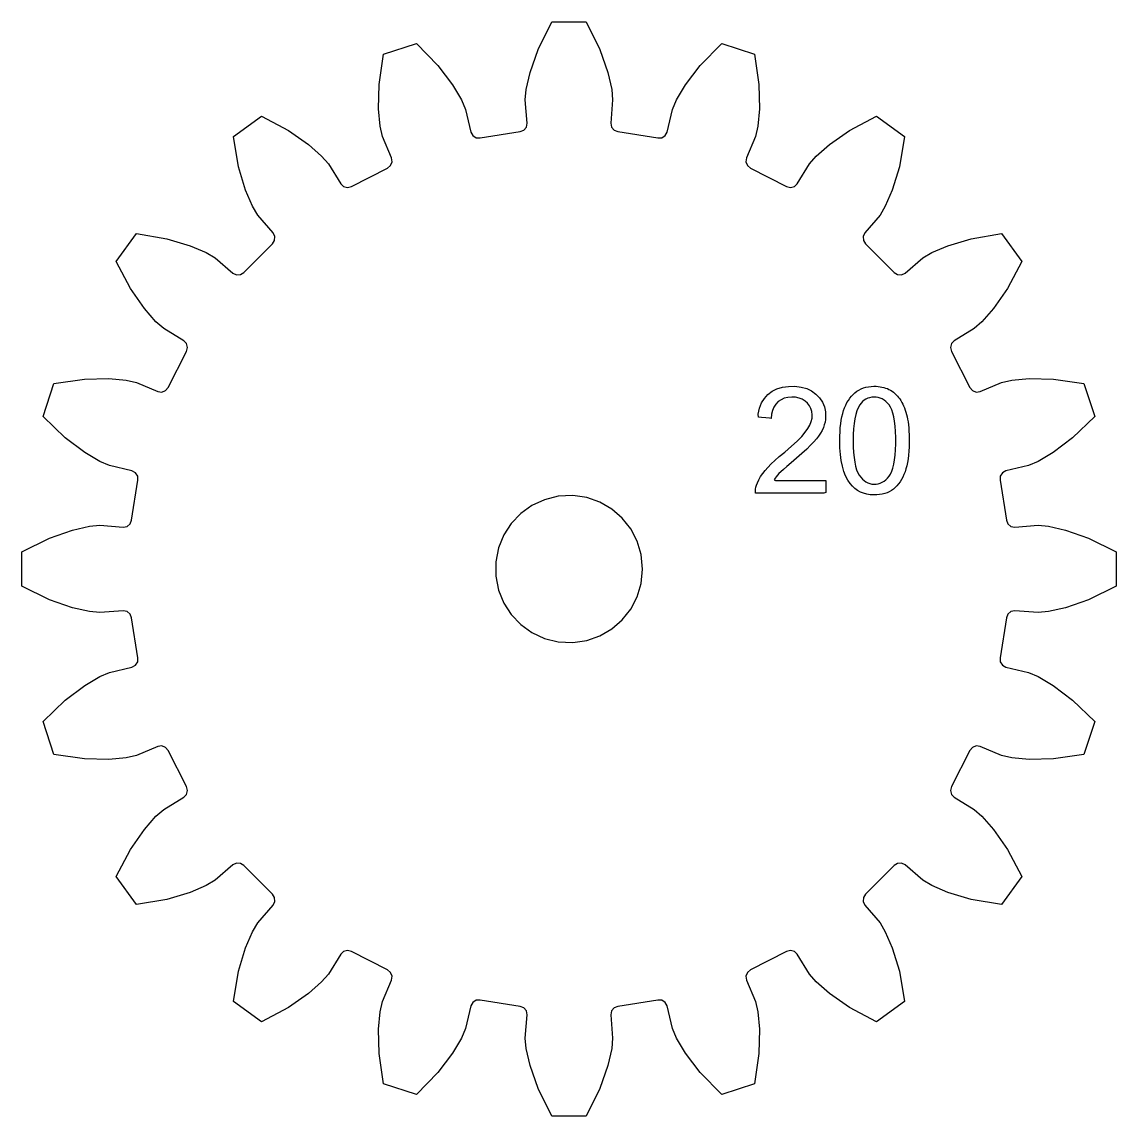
# Model space of a CAD drawing. Header units: metres. Extents: x 3906 to 4789, y 859 to 1465.
# Drawn here: x 4404.35 to 4431.87, y 1172.59 to 1200.11 of the extents above; entities that cross this region are included whole.
import ezdxf

# ---------------------------------------------------------------- set-up
doc = ezdxf.new("R2010")
doc.units = ezdxf.units.M

msp = doc.modelspace()

# ---------------------------------------------------------------- linework, layer by layer
at = {"layer": 'COMPONENT7'}
for p, q in [((4423.219, 1190.822), (4423.34, 1190.882)), ((4423.34, 1190.882), (4423.476, 1190.923)), ((4423.476, 1190.923), (4423.627, 1190.945)), ((4423.627, 1190.945), (4423.791, 1190.948)), ((4423.791, 1190.948), (4423.947, 1190.93)), ((4423.947, 1190.93), (4424.088, 1190.891)), ((4424.088, 1190.891), (4424.213, 1190.832)), ((4424.213, 1190.832), (4424.322, 1190.752)), ((4425.35, 1190.823), (4425.402, 1190.855)), ((4425.402, 1190.855), (4425.456, 1190.883)), ((4425.456, 1190.883), (4425.514, 1190.906)), ((4425.514, 1190.906), (4425.575, 1190.924)), ((4425.575, 1190.924), (4425.639, 1190.937)), ((4425.639, 1190.937), (4425.706, 1190.945)), ((4425.706, 1190.945), (4425.776, 1190.949)), ((4425.776, 1190.949), (4425.833, 1190.948)), ((4425.833, 1190.948), (4425.885, 1190.945)), ((4425.885, 1190.945), (4425.934, 1190.939)), ((4425.934, 1190.939), (4425.982, 1190.93)), ((4425.982, 1190.93), (4426.029, 1190.919)), ((4426.029, 1190.919), (4426.074, 1190.905)), ((4426.074, 1190.905), (4426.117, 1190.889)), ((4426.117, 1190.889), (4426.158, 1190.869)), ((4426.158, 1190.869), (4426.198, 1190.848)), ((4426.198, 1190.848), (4426.236, 1190.823)), ((4422.955, 1190.531), (4423.025, 1190.645)), ((4423.025, 1190.645), (4423.114, 1190.743)), ((4423.114, 1190.743), (4423.219, 1190.822)), ((4423.373, 1190.562), (4423.311, 1190.499)), ((4423.444, 1190.611), (4423.373, 1190.562)), ((4423.525, 1190.647), (4423.444, 1190.611)), ((4423.615, 1190.669), (4423.525, 1190.647)), ((4423.714, 1190.677), (4423.615, 1190.669)), ((4423.81, 1190.672), (4423.714, 1190.677)), ((4423.897, 1190.653), (4423.81, 1190.672)), ((4423.976, 1190.622), (4423.897, 1190.653)), ((4424.047, 1190.578), (4423.976, 1190.622)), ((4424.109, 1190.521), (4424.047, 1190.578)), ((4424.322, 1190.752), (4424.414, 1190.655)), ((4424.414, 1190.655), (4424.484, 1190.548)), ((4425.102, 1190.537), (4425.136, 1190.595)), ((4425.136, 1190.595), (4425.173, 1190.649)), ((4425.173, 1190.649), (4425.213, 1190.698)), ((4425.213, 1190.698), (4425.255, 1190.744)), ((4425.255, 1190.744), (4425.301, 1190.786)), ((4425.301, 1190.786), (4425.35, 1190.823)), ((4425.496, 1190.564), (4425.459, 1190.524)), ((4425.536, 1190.597), (4425.496, 1190.564)), ((4425.578, 1190.625), (4425.536, 1190.597)), ((4425.624, 1190.646), (4425.578, 1190.625)), ((4425.672, 1190.662), (4425.624, 1190.646)), ((4425.723, 1190.672), (4425.672, 1190.662)), ((4425.776, 1190.677), (4425.723, 1190.672)), ((4425.832, 1190.675), (4425.776, 1190.677)), ((4425.886, 1190.667), (4425.832, 1190.675)), ((4425.937, 1190.652), (4425.886, 1190.667)), ((4425.986, 1190.631), (4425.937, 1190.652)), ((4426.033, 1190.603), (4425.986, 1190.631)), ((4426.078, 1190.568), (4426.033, 1190.603)), ((4426.12, 1190.527), (4426.078, 1190.568)), ((4426.236, 1190.823), (4426.273, 1190.797)), ((4426.273, 1190.797), (4426.308, 1190.768)), ((4426.308, 1190.768), (4426.341, 1190.737)), ((4426.341, 1190.737), (4426.372, 1190.703)), ((4426.372, 1190.703), (4426.401, 1190.667)), ((4426.401, 1190.667), (4426.429, 1190.629)), ((4426.429, 1190.629), (4426.455, 1190.588)), ((4426.455, 1190.588), (4426.48, 1190.545)), ((4422.87, 1190.249), (4422.903, 1190.398)), ((4422.903, 1190.398), (4422.955, 1190.531)), ((4423.228, 1190.341), (4423.207, 1190.246)), ((4423.263, 1190.425), (4423.228, 1190.341)), ((4423.311, 1190.499), (4423.263, 1190.425)), ((4424.159, 1190.457), (4424.109, 1190.521)), ((4424.195, 1190.387), (4424.159, 1190.457)), ((4424.218, 1190.311), (4424.195, 1190.387)), ((4424.227, 1190.229), (4424.218, 1190.311)), ((4424.484, 1190.548), (4424.533, 1190.431)), ((4424.533, 1190.431), (4424.559, 1190.304)), ((4424.559, 1190.304), (4424.565, 1190.187)), ((4424.994, 1190.265), (4425.017, 1190.34)), ((4425.017, 1190.34), (4425.042, 1190.41)), ((4425.042, 1190.41), (4425.07, 1190.475)), ((4425.07, 1190.475), (4425.102, 1190.537)), ((4425.351, 1190.329), (4425.323, 1190.236)), ((4425.385, 1190.41), (4425.351, 1190.329)), ((4425.423, 1190.478), (4425.385, 1190.41)), ((4425.459, 1190.524), (4425.423, 1190.478)), ((4426.16, 1190.479), (4426.12, 1190.527)), ((4426.197, 1190.424), (4426.16, 1190.479)), ((4426.23, 1190.355), (4426.197, 1190.424)), ((4426.258, 1190.273), (4426.23, 1190.355)), ((4426.48, 1190.545), (4426.503, 1190.5)), ((4426.503, 1190.5), (4426.525, 1190.453)), ((4426.525, 1190.453), (4426.546, 1190.404)), ((4426.546, 1190.404), (4426.565, 1190.352)), ((4426.565, 1190.352), (4426.582, 1190.299)), ((4426.582, 1190.299), (4426.599, 1190.243)), ((4422.875, 1190.173), (4422.87, 1190.249)), ((4422.952, 1190.166), (4422.875, 1190.173)), ((4423.061, 1190.154), (4422.952, 1190.166)), ((4423.157, 1190.144), (4423.061, 1190.154)), ((4423.199, 1190.14), (4423.157, 1190.144)), ((4423.207, 1190.246), (4423.199, 1190.14)), ((4424.168, 1189.974), (4424.203, 1190.061)), ((4424.203, 1190.061), (4424.222, 1190.145)), ((4424.222, 1190.145), (4424.227, 1190.229)), ((4424.549, 1190.047), (4424.531, 1189.977)), ((4424.56, 1190.116), (4424.549, 1190.047)), ((4424.565, 1190.187), (4424.56, 1190.116)), ((4424.934, 1189.908), (4424.945, 1190.006)), ((4424.945, 1190.006), (4424.958, 1190.098)), ((4424.958, 1190.098), (4424.975, 1190.184)), ((4424.975, 1190.184), (4424.994, 1190.265)), ((4425.282, 1190.012), (4425.269, 1189.881)), ((4425.3, 1190.13), (4425.282, 1190.012)), ((4425.323, 1190.236), (4425.3, 1190.13)), ((4426.281, 1190.177), (4426.258, 1190.273)), ((4426.3, 1190.069), (4426.281, 1190.177)), ((4426.314, 1189.946), (4426.3, 1190.069)), ((4426.599, 1190.243), (4426.614, 1190.184)), ((4426.614, 1190.184), (4426.627, 1190.121)), ((4426.627, 1190.121), (4426.638, 1190.053)), ((4426.638, 1190.053), (4426.647, 1189.98)), ((4423.966, 1189.689), (4424.054, 1189.792)), ((4424.054, 1189.792), (4424.119, 1189.884)), ((4424.119, 1189.884), (4424.168, 1189.974)), ((4424.437, 1189.77), (4424.389, 1189.698)), ((4424.476, 1189.84), (4424.437, 1189.77)), ((4424.507, 1189.909), (4424.476, 1189.84)), ((4424.531, 1189.977), (4424.507, 1189.909)), ((4424.923, 1189.696), (4424.927, 1189.805)), ((4424.927, 1189.805), (4424.934, 1189.908)), ((4425.261, 1189.737), (4425.259, 1189.581)), ((4425.269, 1189.881), (4425.261, 1189.737)), ((4426.324, 1189.81), (4426.314, 1189.946)), ((4426.328, 1189.661), (4426.324, 1189.81)), ((4426.647, 1189.98), (4426.655, 1189.902)), ((4426.655, 1189.902), (4426.66, 1189.819)), ((4426.66, 1189.819), (4426.664, 1189.731)), ((4426.664, 1189.731), (4426.666, 1189.638)), ((4423.706, 1189.44), (4423.85, 1189.572)), ((4423.85, 1189.572), (4423.966, 1189.689)), ((4424.188, 1189.465), (4424.088, 1189.369)), ((4424.269, 1189.549), (4424.188, 1189.465)), ((4424.333, 1189.624), (4424.269, 1189.549)), ((4424.389, 1189.698), (4424.333, 1189.624)), ((4424.921, 1189.581), (4424.923, 1189.696)), ((4424.925, 1189.401), (4424.921, 1189.581)), ((4425.259, 1189.581), (4425.261, 1189.426)), ((4426.324, 1189.354), (4426.328, 1189.502)), ((4426.328, 1189.502), (4426.328, 1189.661)), ((4426.666, 1189.533), (4426.664, 1189.422)), ((4426.666, 1189.638), (4426.666, 1189.533)), ((4423.29, 1189.084), (4423.398, 1189.179)), ((4423.398, 1189.179), (4423.535, 1189.293)), ((4423.535, 1189.293), (4423.706, 1189.44)), ((4423.969, 1189.26), (4423.83, 1189.139)), ((4424.088, 1189.369), (4423.969, 1189.26)), ((4424.937, 1189.234), (4424.925, 1189.401)), ((4424.958, 1189.079), (4424.937, 1189.234)), ((4425.261, 1189.426), (4425.268, 1189.284)), ((4425.268, 1189.284), (4425.28, 1189.155)), ((4426.3, 1189.096), (4426.314, 1189.218)), ((4426.314, 1189.218), (4426.324, 1189.354)), ((4426.649, 1189.216), (4426.638, 1189.121)), ((4426.658, 1189.316), (4426.649, 1189.216)), ((4426.664, 1189.422), (4426.658, 1189.316)), ((4423.042, 1188.832), (4423.112, 1188.91)), ((4423.112, 1188.91), (4423.194, 1188.995)), ((4423.194, 1188.995), (4423.29, 1189.084)), ((4423.589, 1188.934), (4423.503, 1188.858)), ((4423.696, 1189.026), (4423.589, 1188.934)), ((4423.83, 1189.139), (4423.696, 1189.026)), ((4424.986, 1188.938), (4424.958, 1189.079)), ((4425.022, 1188.809), (4424.986, 1188.938)), ((4425.28, 1189.155), (4425.296, 1189.039)), ((4425.296, 1189.039), (4425.317, 1188.937)), ((4425.317, 1188.937), (4425.343, 1188.848)), ((4426.258, 1188.892), (4426.281, 1188.988)), ((4426.281, 1188.988), (4426.3, 1189.096)), ((4426.606, 1188.948), (4426.585, 1188.87)), ((4426.623, 1189.032), (4426.606, 1188.948)), ((4426.638, 1189.121), (4426.623, 1189.032)), ((4422.886, 1188.598), (4422.93, 1188.676)), ((4422.93, 1188.676), (4422.982, 1188.754)), ((4422.982, 1188.754), (4423.042, 1188.832)), ((4423.294, 1188.634), (4423.267, 1188.595)), ((4423.324, 1188.673), (4423.294, 1188.634)), ((4423.356, 1188.713), (4423.324, 1188.673)), ((4423.391, 1188.752), (4423.356, 1188.713)), ((4423.437, 1188.797), (4423.391, 1188.752)), ((4423.503, 1188.858), (4423.437, 1188.797)), ((4425.067, 1188.693), (4425.022, 1188.809)), ((4425.12, 1188.59), (4425.067, 1188.693)), ((4425.343, 1188.848), (4425.373, 1188.773)), ((4425.373, 1188.773), (4425.408, 1188.711)), ((4425.408, 1188.711), (4425.447, 1188.66)), ((4425.447, 1188.66), (4425.488, 1188.615)), ((4426.078, 1188.596), (4426.12, 1188.637)), ((4426.12, 1188.637), (4426.16, 1188.685)), ((4426.16, 1188.685), (4426.197, 1188.741)), ((4426.197, 1188.741), (4426.23, 1188.81)), ((4426.23, 1188.81), (4426.258, 1188.892)), ((4426.506, 1188.665), (4426.474, 1188.605)), ((4426.535, 1188.729), (4426.506, 1188.665)), ((4426.562, 1188.797), (4426.535, 1188.729)), ((4426.585, 1188.87), (4426.562, 1188.797)), ((4422.8, 1188.308), (4422.804, 1188.359)), ((4422.804, 1188.359), (4422.813, 1188.409)), ((4422.813, 1188.409), (4422.827, 1188.459)), ((4422.827, 1188.459), (4422.849, 1188.518)), ((4422.849, 1188.518), (4422.886, 1188.598)), ((4423.267, 1188.595), (4423.308, 1188.577)), ((4423.308, 1188.577), (4423.608, 1188.577)), ((4423.608, 1188.577), (4424.03, 1188.577)), ((4424.03, 1188.577), (4424.406, 1188.577)), ((4424.406, 1188.577), (4424.569, 1188.577)), ((4424.569, 1188.577), (4424.569, 1188.538)), ((4424.569, 1188.538), (4424.569, 1188.448)), ((4424.569, 1188.448), (4424.569, 1188.346)), ((4425.18, 1188.5), (4425.12, 1188.59)), ((4425.238, 1188.434), (4425.18, 1188.5)), ((4425.3, 1188.377), (4425.238, 1188.434)), ((4425.367, 1188.329), (4425.3, 1188.377)), ((4425.488, 1188.615), (4425.531, 1188.577)), ((4425.531, 1188.577), (4425.577, 1188.546)), ((4425.577, 1188.546), (4425.624, 1188.521)), ((4425.624, 1188.521), (4425.674, 1188.503)), ((4425.674, 1188.503), (4425.726, 1188.491)), ((4425.726, 1188.491), (4425.78, 1188.486)), ((4425.78, 1188.486), (4425.835, 1188.488)), ((4425.835, 1188.488), (4425.888, 1188.496)), ((4425.888, 1188.496), (4425.939, 1188.511)), ((4425.939, 1188.511), (4425.987, 1188.533)), ((4425.987, 1188.533), (4426.034, 1188.561)), ((4426.034, 1188.561), (4426.078, 1188.596)), ((4426.268, 1188.364), (4426.218, 1188.329)), ((4426.315, 1188.404), (4426.268, 1188.364)), ((4426.359, 1188.448), (4426.315, 1188.404)), ((4426.4, 1188.496), (4426.359, 1188.448)), ((4426.439, 1188.548), (4426.4, 1188.496)), ((4426.474, 1188.605), (4426.439, 1188.548)), ((4422.801, 1188.261), (4422.8, 1188.308)), ((4423.056, 1188.261), (4422.801, 1188.261)), ((4423.578, 1188.261), (4423.056, 1188.261)), ((4424.141, 1188.261), (4423.578, 1188.261)), ((4424.519, 1188.261), (4424.141, 1188.261)), ((4424.569, 1188.274), (4424.519, 1188.261)), ((4424.569, 1188.346), (4424.569, 1188.274)), ((4425.439, 1188.289), (4425.367, 1188.329)), ((4425.516, 1188.258), (4425.439, 1188.289)), ((4425.598, 1188.236), (4425.516, 1188.258)), ((4425.686, 1188.221), (4425.598, 1188.236)), ((4425.778, 1188.216), (4425.686, 1188.221)), ((4425.853, 1188.217), (4425.778, 1188.216)), ((4425.922, 1188.224), (4425.853, 1188.217)), ((4425.987, 1188.235), (4425.922, 1188.224)), ((4426.05, 1188.251), (4425.987, 1188.235)), ((4426.109, 1188.272), (4426.05, 1188.251)), ((4426.165, 1188.298), (4426.109, 1188.272)), ((4426.218, 1188.329), (4426.165, 1188.298))]:
    msp.add_line(p, q, dxfattribs=at)
at = {"layer": 'GROUP0'}
for p, q in [((4417.334, 1199.42), (4417.675, 1200.114)), ((4417.675, 1200.114), (4418.544, 1200.114)), ((4418.544, 1200.114), (4418.886, 1199.42)), ((4413.445, 1199.305), (4414.272, 1199.574)), ((4414.272, 1199.574), (4414.811, 1199.02)), ((4417.131, 1198.841), (4417.334, 1199.42)), ((4418.886, 1199.42), (4419.089, 1198.841)), ((4421.41, 1199.02), (4421.95, 1199.574)), ((4421.95, 1199.574), (4422.775, 1199.305)), ((4413.334, 1198.54), (4413.445, 1199.305)), ((4422.775, 1199.305), (4422.886, 1198.54)), ((4414.811, 1199.02), (4415.182, 1198.533)), ((4417.037, 1198.412), (4417.131, 1198.841)), ((4419.089, 1198.841), (4419.184, 1198.412)), ((4421.038, 1198.533), (4421.41, 1199.02)), ((4413.32, 1197.927), (4413.334, 1198.54)), ((4415.182, 1198.533), (4415.404, 1198.154)), ((4420.817, 1198.154), (4421.038, 1198.533)), ((4422.886, 1198.54), (4422.9, 1197.927)), ((4417.012, 1198.151), (4417.037, 1198.412)), ((4419.184, 1198.412), (4419.208, 1198.151)), ((4415.404, 1198.154), (4415.51, 1197.912)), ((4417.059, 1197.568), (4417.012, 1198.151)), ((4419.208, 1198.151), (4419.161, 1197.568)), ((4420.711, 1197.912), (4420.817, 1198.154)), ((4409.671, 1197.229), (4410.374, 1197.742)), ((4410.374, 1197.742), (4411.058, 1197.38)), ((4413.363, 1197.491), (4413.32, 1197.927)), ((4415.51, 1197.912), (4415.644, 1197.343)), ((4420.576, 1197.343), (4420.711, 1197.912)), ((4422.9, 1197.927), (4422.858, 1197.491)), ((4425.164, 1197.38), (4425.846, 1197.742)), ((4425.846, 1197.742), (4426.55, 1197.229)), ((4413.42, 1197.234), (4413.363, 1197.491)), ((4416.977, 1197.389), (4417.042, 1197.467)), ((4417.042, 1197.467), (4417.059, 1197.568)), ((4419.161, 1197.568), (4419.178, 1197.467)), ((4419.178, 1197.467), (4419.244, 1197.389)), ((4422.858, 1197.491), (4422.8, 1197.234)), ((4409.802, 1196.469), (4409.671, 1197.229)), ((4411.058, 1197.38), (4411.563, 1197.031)), ((4413.646, 1196.694), (4413.42, 1197.234)), ((4415.644, 1197.343), (4415.692, 1197.253)), ((4415.692, 1197.253), (4415.778, 1197.199)), ((4415.778, 1197.199), (4415.88, 1197.195)), ((4415.88, 1197.195), (4416.882, 1197.354)), ((4416.882, 1197.354), (4416.977, 1197.389)), ((4419.244, 1197.389), (4419.339, 1197.354)), ((4419.339, 1197.354), (4420.341, 1197.195)), ((4420.341, 1197.195), (4420.443, 1197.199)), ((4420.443, 1197.199), (4420.529, 1197.253)), ((4420.529, 1197.253), (4420.576, 1197.343)), ((4422.8, 1197.234), (4422.576, 1196.694)), ((4424.658, 1197.031), (4425.164, 1197.38)), ((4426.55, 1197.229), (4426.419, 1196.469)), ((4411.563, 1197.031), (4411.89, 1196.74)), ((4424.33, 1196.74), (4424.658, 1197.031)), ((4411.89, 1196.74), (4412.064, 1196.542)), ((4413.66, 1196.593), (4413.646, 1196.694)), ((4422.576, 1196.694), (4422.56, 1196.593)), ((4424.156, 1196.542), (4424.33, 1196.74)), ((4409.978, 1195.88), (4409.802, 1196.469)), ((4412.064, 1196.542), (4412.368, 1196.044)), ((4412.639, 1195.975), (4413.542, 1196.436)), ((4413.542, 1196.436), (4413.622, 1196.499)), ((4413.622, 1196.499), (4413.66, 1196.593)), ((4422.56, 1196.593), (4422.598, 1196.499)), ((4422.598, 1196.499), (4422.678, 1196.436)), ((4422.678, 1196.436), (4423.583, 1195.975)), ((4423.852, 1196.044), (4424.156, 1196.542)), ((4426.419, 1196.469), (4426.242, 1195.88)), ((4410.154, 1195.478), (4409.978, 1195.88)), ((4412.368, 1196.044), (4412.441, 1195.973)), ((4412.441, 1195.973), (4412.54, 1195.948)), ((4412.54, 1195.948), (4412.639, 1195.975)), ((4423.583, 1195.975), (4423.68, 1195.948)), ((4423.68, 1195.948), (4423.779, 1195.973)), ((4423.779, 1195.973), (4423.852, 1196.044)), ((4426.242, 1195.88), (4426.066, 1195.478)), ((4410.287, 1195.251), (4410.154, 1195.478)), ((4410.668, 1194.809), (4410.287, 1195.251)), ((4425.933, 1195.251), (4425.552, 1194.809)), ((4426.066, 1195.478), (4425.933, 1195.251)), ((4406.723, 1194.089), (4407.234, 1194.793)), ((4407.234, 1194.793), (4407.996, 1194.661)), ((4410.713, 1194.717), (4410.668, 1194.809)), ((4410.707, 1194.615), (4410.713, 1194.717)), ((4425.552, 1194.809), (4425.507, 1194.717)), ((4425.507, 1194.717), (4425.514, 1194.615)), ((4428.226, 1194.661), (4428.986, 1194.793)), ((4428.986, 1194.793), (4429.498, 1194.089)), ((4407.996, 1194.661), (4408.584, 1194.485)), ((4408.584, 1194.485), (4408.985, 1194.31)), ((4409.932, 1193.813), (4410.651, 1194.531)), ((4410.651, 1194.531), (4410.707, 1194.615)), ((4425.514, 1194.615), (4425.57, 1194.531)), ((4425.57, 1194.531), (4426.288, 1193.813)), ((4427.236, 1194.31), (4427.637, 1194.485)), ((4427.637, 1194.485), (4428.226, 1194.661)), ((4408.985, 1194.31), (4409.212, 1194.176)), ((4409.212, 1194.176), (4409.654, 1193.795)), ((4426.565, 1193.795), (4427.009, 1194.176)), ((4427.009, 1194.176), (4427.236, 1194.31)), ((4407.083, 1193.406), (4406.723, 1194.089)), ((4429.498, 1194.089), (4429.137, 1193.406)), ((4409.654, 1193.795), (4409.746, 1193.751)), ((4409.746, 1193.751), (4409.848, 1193.757)), ((4409.848, 1193.757), (4409.932, 1193.813)), ((4426.288, 1193.813), (4426.372, 1193.757)), ((4426.372, 1193.757), (4426.474, 1193.751)), ((4426.474, 1193.751), (4426.565, 1193.795)), ((4407.432, 1192.901), (4407.083, 1193.406)), ((4429.137, 1193.406), (4428.787, 1192.901)), ((4407.723, 1192.573), (4407.432, 1192.901)), ((4428.787, 1192.901), (4428.497, 1192.573)), ((4407.921, 1192.399), (4407.723, 1192.573)), ((4428.497, 1192.573), (4428.299, 1192.399)), ((4408.42, 1192.095), (4407.921, 1192.399)), ((4428.299, 1192.399), (4427.801, 1192.095)), ((4408.491, 1192.022), (4408.42, 1192.095)), ((4408.516, 1191.923), (4408.491, 1192.022)), ((4427.73, 1192.022), (4427.705, 1191.923)), ((4427.801, 1192.095), (4427.73, 1192.022)), ((4408.028, 1190.921), (4408.488, 1191.826)), ((4408.488, 1191.826), (4408.516, 1191.923)), ((4427.705, 1191.923), (4427.732, 1191.826)), ((4427.732, 1191.826), (4428.193, 1190.921)), ((4405.158, 1191.018), (4405.923, 1191.129)), ((4405.923, 1191.129), (4406.537, 1191.143)), ((4406.537, 1191.143), (4406.973, 1191.1)), ((4429.247, 1191.1), (4429.684, 1191.143)), ((4429.684, 1191.143), (4430.297, 1191.129)), ((4430.297, 1191.129), (4431.062, 1191.018)), ((4404.89, 1190.192), (4405.158, 1191.018)), ((4406.973, 1191.1), (4407.23, 1191.043)), ((4407.23, 1191.043), (4407.77, 1190.819)), ((4407.87, 1190.804), (4407.964, 1190.841)), ((4407.964, 1190.841), (4408.028, 1190.921)), ((4428.193, 1190.921), (4428.256, 1190.841)), ((4428.256, 1190.841), (4428.35, 1190.804)), ((4428.451, 1190.819), (4428.99, 1191.043)), ((4428.99, 1191.043), (4429.247, 1191.1)), ((4431.062, 1191.018), (4431.331, 1190.192)), ((4407.77, 1190.819), (4407.87, 1190.804)), ((4428.35, 1190.804), (4428.451, 1190.819)), ((4405.443, 1189.653), (4404.89, 1190.192)), ((4431.331, 1190.192), (4430.776, 1189.653)), ((4405.932, 1189.281), (4405.443, 1189.653)), ((4430.776, 1189.653), (4430.289, 1189.281)), ((4406.31, 1189.06), (4405.932, 1189.281)), ((4430.289, 1189.281), (4429.911, 1189.06)), ((4406.551, 1188.954), (4406.31, 1189.06)), ((4407.12, 1188.819), (4406.551, 1188.954)), ((4429.669, 1188.954), (4429.1, 1188.819)), ((4429.911, 1189.06), (4429.669, 1188.954)), ((4407.21, 1188.772), (4407.12, 1188.819)), ((4407.264, 1188.687), (4407.21, 1188.772)), ((4407.268, 1188.585), (4407.264, 1188.687)), ((4428.956, 1188.687), (4428.952, 1188.585)), ((4429.011, 1188.772), (4428.956, 1188.687)), ((4429.1, 1188.819), (4429.011, 1188.772)), ((4407.109, 1187.582), (4407.268, 1188.585)), ((4428.952, 1188.585), (4429.111, 1187.582)), ((4417.492, 1188.097), (4417.177, 1187.951)), ((4417.837, 1188.183), (4417.492, 1188.097)), ((4418.203, 1188.201), (4417.837, 1188.183)), ((4418.559, 1188.148), (4418.203, 1188.201)), ((4418.89, 1188.031), (4418.559, 1188.148)), ((4417.177, 1187.951), (4416.897, 1187.749)), ((4419.189, 1187.856), (4418.89, 1188.031)), ((4419.449, 1187.63), (4419.189, 1187.856)), ((4407.074, 1187.486), (4407.109, 1187.582)), ((4416.897, 1187.749), (4416.659, 1187.501)), ((4419.662, 1187.36), (4419.449, 1187.63)), ((4429.111, 1187.582), (4429.147, 1187.486)), ((4405.044, 1187.13), (4405.624, 1187.332)), ((4405.624, 1187.332), (4406.051, 1187.427)), ((4406.051, 1187.427), (4406.314, 1187.452)), ((4406.314, 1187.452), (4406.895, 1187.404)), ((4406.895, 1187.404), (4406.996, 1187.421)), ((4406.996, 1187.421), (4407.074, 1187.486)), ((4416.659, 1187.501), (4416.471, 1187.211)), ((4419.823, 1187.053), (4419.662, 1187.36)), ((4429.147, 1187.486), (4429.225, 1187.421)), ((4429.225, 1187.421), (4429.325, 1187.404)), ((4429.325, 1187.404), (4429.907, 1187.452)), ((4429.907, 1187.452), (4430.169, 1187.427)), ((4430.169, 1187.427), (4430.598, 1187.332)), ((4430.598, 1187.332), (4431.177, 1187.13)), ((4404.351, 1186.788), (4405.044, 1187.13)), ((4416.471, 1187.211), (4416.339, 1186.887)), ((4419.925, 1186.715), (4419.823, 1187.053)), ((4431.177, 1187.13), (4431.87, 1186.788)), ((4404.351, 1185.919), (4404.351, 1186.788)), ((4416.339, 1186.887), (4416.269, 1186.537)), ((4419.96, 1186.353), (4419.925, 1186.715)), ((4431.87, 1186.788), (4431.87, 1185.919)), ((4416.269, 1186.537), (4416.269, 1186.17)), ((4416.269, 1186.17), (4416.339, 1185.819)), ((4419.925, 1185.991), (4419.96, 1186.353)), ((4405.044, 1185.577), (4404.351, 1185.919)), ((4419.823, 1185.653), (4419.925, 1185.991)), ((4431.87, 1185.919), (4431.177, 1185.577)), ((4416.339, 1185.819), (4416.471, 1185.495)), ((4419.662, 1185.346), (4419.823, 1185.653)), ((4405.624, 1185.374), (4405.044, 1185.577)), ((4406.051, 1185.281), (4405.624, 1185.374)), ((4416.471, 1185.495), (4416.659, 1185.206)), ((4419.449, 1185.076), (4419.662, 1185.346)), ((4430.598, 1185.374), (4430.169, 1185.281)), ((4431.177, 1185.577), (4430.598, 1185.374)), ((4406.314, 1185.255), (4406.051, 1185.281)), ((4406.895, 1185.302), (4406.314, 1185.255)), ((4406.996, 1185.285), (4406.895, 1185.302)), ((4407.074, 1185.22), (4406.996, 1185.285)), ((4407.109, 1185.124), (4407.074, 1185.22)), ((4407.268, 1184.123), (4407.109, 1185.124)), ((4416.659, 1185.206), (4416.897, 1184.957)), ((4419.189, 1184.85), (4419.449, 1185.076)), ((4429.111, 1185.124), (4428.952, 1184.123)), ((4429.147, 1185.22), (4429.111, 1185.124)), ((4429.225, 1185.285), (4429.147, 1185.22)), ((4429.325, 1185.302), (4429.225, 1185.285)), ((4429.907, 1185.255), (4429.325, 1185.302)), ((4430.169, 1185.281), (4429.907, 1185.255)), ((4416.897, 1184.957), (4417.177, 1184.756)), ((4418.89, 1184.675), (4419.189, 1184.85)), ((4417.177, 1184.756), (4417.492, 1184.609)), ((4417.492, 1184.609), (4417.837, 1184.523)), ((4417.837, 1184.523), (4418.203, 1184.505)), ((4418.203, 1184.505), (4418.559, 1184.558)), ((4418.559, 1184.558), (4418.89, 1184.675)), ((4407.21, 1183.935), (4407.264, 1184.021)), ((4407.264, 1184.021), (4407.268, 1184.123)), ((4428.952, 1184.123), (4428.956, 1184.021)), ((4428.956, 1184.021), (4429.011, 1183.935)), ((4406.31, 1183.647), (4406.551, 1183.753)), ((4406.551, 1183.753), (4407.12, 1183.887)), ((4407.12, 1183.887), (4407.21, 1183.935)), ((4429.011, 1183.935), (4429.1, 1183.887)), ((4429.1, 1183.887), (4429.669, 1183.753)), ((4429.669, 1183.753), (4429.911, 1183.647)), ((4405.443, 1183.054), (4405.932, 1183.425)), ((4405.932, 1183.425), (4406.31, 1183.647)), ((4429.911, 1183.647), (4430.289, 1183.425)), ((4430.289, 1183.425), (4430.776, 1183.054)), ((4404.89, 1182.515), (4405.443, 1183.054)), ((4430.776, 1183.054), (4431.331, 1182.515)), ((4405.158, 1181.688), (4404.89, 1182.515)), ((4431.331, 1182.515), (4431.062, 1181.688)), ((4407.77, 1181.889), (4407.23, 1181.663)), ((4407.87, 1181.903), (4407.77, 1181.889)), ((4407.964, 1181.865), (4407.87, 1181.903)), ((4408.028, 1181.786), (4407.964, 1181.865)), ((4408.488, 1180.881), (4408.028, 1181.786)), ((4428.193, 1181.786), (4427.732, 1180.881)), ((4428.256, 1181.865), (4428.193, 1181.786)), ((4428.35, 1181.903), (4428.256, 1181.865)), ((4428.451, 1181.889), (4428.35, 1181.903)), ((4428.99, 1181.663), (4428.451, 1181.889)), ((4405.923, 1181.577), (4405.158, 1181.688)), ((4406.537, 1181.563), (4405.923, 1181.577)), ((4406.973, 1181.607), (4406.537, 1181.563)), ((4407.23, 1181.663), (4406.973, 1181.607)), ((4429.247, 1181.607), (4428.99, 1181.663)), ((4429.684, 1181.563), (4429.247, 1181.607)), ((4430.297, 1181.577), (4429.684, 1181.563)), ((4431.062, 1181.688), (4430.297, 1181.577)), ((4408.42, 1180.611), (4408.491, 1180.684)), ((4408.516, 1180.783), (4408.488, 1180.881)), ((4408.491, 1180.684), (4408.516, 1180.783)), ((4427.732, 1180.881), (4427.705, 1180.783)), ((4427.705, 1180.783), (4427.73, 1180.684)), ((4427.73, 1180.684), (4427.801, 1180.611)), ((4407.921, 1180.308), (4408.42, 1180.611)), ((4427.801, 1180.611), (4428.299, 1180.308)), ((4407.432, 1179.805), (4407.723, 1180.133)), ((4407.723, 1180.133), (4407.921, 1180.308)), ((4428.299, 1180.308), (4428.497, 1180.133)), ((4428.497, 1180.133), (4428.787, 1179.805)), ((4407.083, 1179.301), (4407.432, 1179.805)), ((4428.787, 1179.805), (4429.137, 1179.301)), ((4406.723, 1178.617), (4407.083, 1179.301)), ((4429.137, 1179.301), (4429.498, 1178.617)), ((4409.654, 1178.911), (4409.212, 1178.53)), ((4409.746, 1178.957), (4409.654, 1178.911)), ((4409.848, 1178.949), (4409.746, 1178.957)), ((4409.932, 1178.894), (4409.848, 1178.949)), ((4410.651, 1178.175), (4409.932, 1178.894)), ((4426.288, 1178.894), (4425.57, 1178.175)), ((4426.372, 1178.949), (4426.288, 1178.894)), ((4426.474, 1178.957), (4426.372, 1178.949)), ((4426.565, 1178.911), (4426.474, 1178.957)), ((4427.009, 1178.53), (4426.565, 1178.911)), ((4407.234, 1177.914), (4406.723, 1178.617)), ((4409.212, 1178.53), (4408.985, 1178.397)), ((4427.236, 1178.397), (4427.009, 1178.53)), ((4429.498, 1178.617), (4428.986, 1177.914)), ((4408.584, 1178.221), (4407.996, 1178.045)), ((4408.985, 1178.397), (4408.584, 1178.221)), ((4410.707, 1178.091), (4410.651, 1178.175)), ((4425.57, 1178.175), (4425.514, 1178.091)), ((4427.637, 1178.221), (4427.236, 1178.397)), ((4428.226, 1178.045), (4427.637, 1178.221)), ((4407.996, 1178.045), (4407.234, 1177.914)), ((4410.287, 1177.455), (4410.668, 1177.898)), ((4410.668, 1177.898), (4410.713, 1177.989)), ((4410.713, 1177.989), (4410.707, 1178.091)), ((4425.514, 1178.091), (4425.507, 1177.989)), ((4425.507, 1177.989), (4425.552, 1177.898)), ((4425.552, 1177.898), (4425.933, 1177.455)), ((4428.986, 1177.914), (4428.226, 1178.045)), ((4410.154, 1177.228), (4410.287, 1177.455)), ((4425.933, 1177.455), (4426.066, 1177.228)), ((4409.978, 1176.827), (4410.154, 1177.228)), ((4426.066, 1177.228), (4426.242, 1176.827)), ((4409.802, 1176.239), (4409.978, 1176.827)), ((4426.242, 1176.827), (4426.419, 1176.239)), ((4412.368, 1176.663), (4412.064, 1176.164)), ((4412.441, 1176.733), (4412.368, 1176.663)), ((4412.54, 1176.758), (4412.441, 1176.733)), ((4412.639, 1176.731), (4412.54, 1176.758)), ((4413.542, 1176.271), (4412.639, 1176.731)), ((4423.583, 1176.731), (4422.678, 1176.271)), ((4423.68, 1176.758), (4423.583, 1176.731)), ((4423.779, 1176.733), (4423.68, 1176.758)), ((4423.852, 1176.663), (4423.779, 1176.733)), ((4424.156, 1176.164), (4423.852, 1176.663)), ((4413.622, 1176.207), (4413.542, 1176.271)), ((4422.678, 1176.271), (4422.598, 1176.207)), ((4409.671, 1175.477), (4409.802, 1176.239)), ((4411.89, 1175.966), (4411.563, 1175.675)), ((4412.064, 1176.164), (4411.89, 1175.966)), ((4413.42, 1175.474), (4413.646, 1176.012)), ((4413.66, 1176.113), (4413.622, 1176.207)), ((4413.646, 1176.012), (4413.66, 1176.113)), ((4422.598, 1176.207), (4422.56, 1176.113)), ((4422.56, 1176.113), (4422.576, 1176.012)), ((4422.576, 1176.012), (4422.8, 1175.474)), ((4424.33, 1175.966), (4424.156, 1176.164)), ((4424.658, 1175.675), (4424.33, 1175.966)), ((4426.419, 1176.239), (4426.55, 1175.477)), ((4410.374, 1174.966), (4409.671, 1175.477)), ((4411.563, 1175.675), (4411.058, 1175.326)), ((4413.363, 1175.216), (4413.42, 1175.474)), ((4415.692, 1175.453), (4415.644, 1175.363)), ((4415.778, 1175.507), (4415.692, 1175.453)), ((4415.88, 1175.512), (4415.778, 1175.507)), ((4416.882, 1175.352), (4415.88, 1175.512)), ((4420.341, 1175.512), (4419.339, 1175.352)), ((4420.443, 1175.507), (4420.341, 1175.512)), ((4420.529, 1175.453), (4420.443, 1175.507)), ((4420.576, 1175.363), (4420.529, 1175.453)), ((4422.8, 1175.474), (4422.858, 1175.216)), ((4425.164, 1175.326), (4424.658, 1175.675)), ((4426.55, 1175.477), (4425.846, 1174.966)), ((4411.058, 1175.326), (4410.374, 1174.966)), ((4413.32, 1174.78), (4413.363, 1175.216)), ((4415.644, 1175.363), (4415.51, 1174.794)), ((4416.977, 1175.317), (4416.882, 1175.352)), ((4417.042, 1175.239), (4416.977, 1175.317)), ((4417.059, 1175.138), (4417.042, 1175.239)), ((4419.178, 1175.239), (4419.161, 1175.138)), ((4419.244, 1175.317), (4419.178, 1175.239)), ((4419.339, 1175.352), (4419.244, 1175.317)), ((4420.711, 1174.794), (4420.576, 1175.363)), ((4422.858, 1175.216), (4422.9, 1174.78)), ((4425.846, 1174.966), (4425.164, 1175.326)), ((4417.012, 1174.557), (4417.059, 1175.138)), ((4419.161, 1175.138), (4419.208, 1174.557)), ((4413.334, 1174.166), (4413.32, 1174.78)), ((4415.51, 1174.794), (4415.404, 1174.554)), ((4420.817, 1174.554), (4420.711, 1174.794)), ((4422.9, 1174.78), (4422.886, 1174.166)), ((4415.404, 1174.554), (4415.182, 1174.175)), ((4417.037, 1174.294), (4417.012, 1174.557)), ((4419.208, 1174.557), (4419.184, 1174.294)), ((4421.038, 1174.175), (4420.817, 1174.554)), ((4413.445, 1173.401), (4413.334, 1174.166)), ((4415.182, 1174.175), (4414.811, 1173.687)), ((4417.131, 1173.867), (4417.037, 1174.294)), ((4419.184, 1174.294), (4419.089, 1173.867)), ((4421.41, 1173.687), (4421.038, 1174.175)), ((4422.886, 1174.166), (4422.775, 1173.401)), ((4417.334, 1173.286), (4417.131, 1173.867)), ((4419.089, 1173.867), (4418.886, 1173.286)), ((4414.811, 1173.687), (4414.272, 1173.133)), ((4421.95, 1173.133), (4421.41, 1173.687)), ((4414.272, 1173.133), (4413.445, 1173.401)), ((4417.675, 1172.593), (4417.334, 1173.286)), ((4418.886, 1173.286), (4418.544, 1172.593)), ((4422.775, 1173.401), (4421.95, 1173.133)), ((4418.544, 1172.593), (4417.675, 1172.593))]:
    msp.add_line(p, q, dxfattribs=at)

doc.saveas('drawing.dxf')
